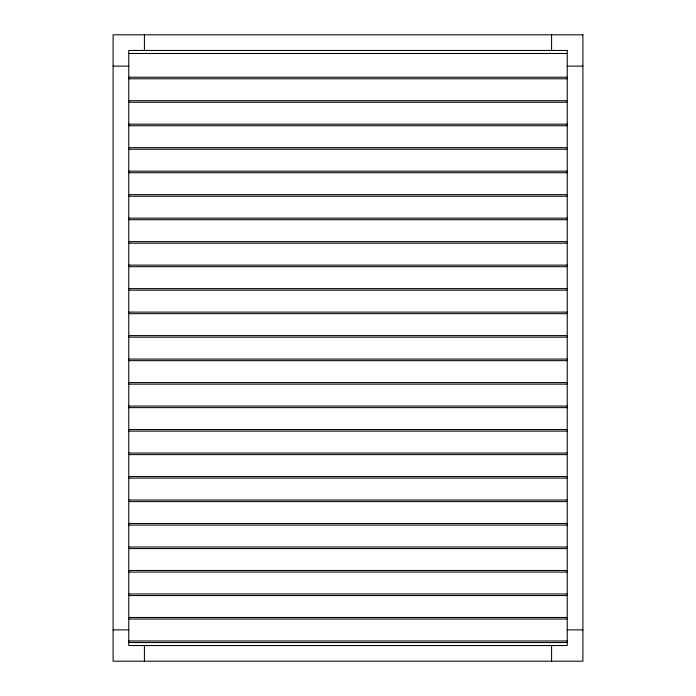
<?xml version="1.0" encoding="UTF-8"?>
<svg xmlns="http://www.w3.org/2000/svg" width="696" height="696" viewBox="0 0 696 696"><rect width="100%" height="100%" fill="white"/><g stroke="black" fill="none" stroke-linecap="round" stroke-linejoin="round"><path stroke-width="1.04" d="M128.76 53.47L567.24 53.47M113.1 66.12L128.76 66.12M567.24 66.12L582.9 66.12M128.76 77.204L567.24 77.204M128.76 78.77L567.24 78.77M128.76 100.694L567.24 100.694M128.76 102.26L567.24 102.26M128.76 124.184L567.24 124.184M128.76 125.75L567.24 125.75M128.76 147.674L567.24 147.674M128.76 149.24L567.24 149.24M128.76 171.164L567.24 171.164M128.76 172.73L567.24 172.73M128.76 194.654L567.24 194.654M128.76 196.22L567.24 196.22M128.76 218.144L567.24 218.144M128.76 219.71L567.24 219.71M128.76 241.634L567.24 241.634M128.76 243.2L567.24 243.2M128.76 265.124L567.24 265.124M128.76 266.69L567.24 266.69M128.76 288.614L567.24 288.614M128.76 290.18L567.24 290.18M128.76 312.104L567.24 312.104M128.76 313.67L567.24 313.67M128.76 335.594L567.24 335.594M128.76 337.16L567.24 337.16M128.76 359.084L567.24 359.084M128.76 360.65L567.24 360.65M128.76 382.574L567.24 382.574M128.76 384.14L567.24 384.14M128.76 406.064L567.24 406.064M128.76 407.63L567.24 407.63M128.76 429.554L567.24 429.554M128.76 431.12L567.24 431.12M128.76 453.044L567.24 453.044M128.76 454.61L567.24 454.61M128.76 476.534L567.24 476.534M128.76 478.1L567.24 478.1M128.76 500.024L567.24 500.024M128.76 501.59L567.24 501.59M128.76 523.514L567.24 523.514M128.76 525.08L567.24 525.08M128.76 547.004L567.24 547.004M128.76 548.57L567.24 548.57M128.76 570.494L567.24 570.494M128.76 572.06L567.24 572.06M128.76 593.984L567.24 593.984M128.76 595.55L567.24 595.55M128.76 617.474L567.24 617.474M128.76 619.04L567.24 619.04M113.1 629.88L128.76 629.88M567.24 629.88L582.9 629.88M128.76 640.964L567.24 640.964M128.76 642.53L567.24 642.53M551.58 34.8L551.58 50.46M551.58 645.54L551.58 661.2M144.42 34.8L144.42 50.46M144.42 645.54L144.42 661.2M582.9 34.8L113.1 34.8L113.1 661.2L582.9 661.2L582.9 34.8M567.24 50.46L128.76 50.46L128.76 645.54L567.24 645.54L567.24 50.46"/></g></svg>
